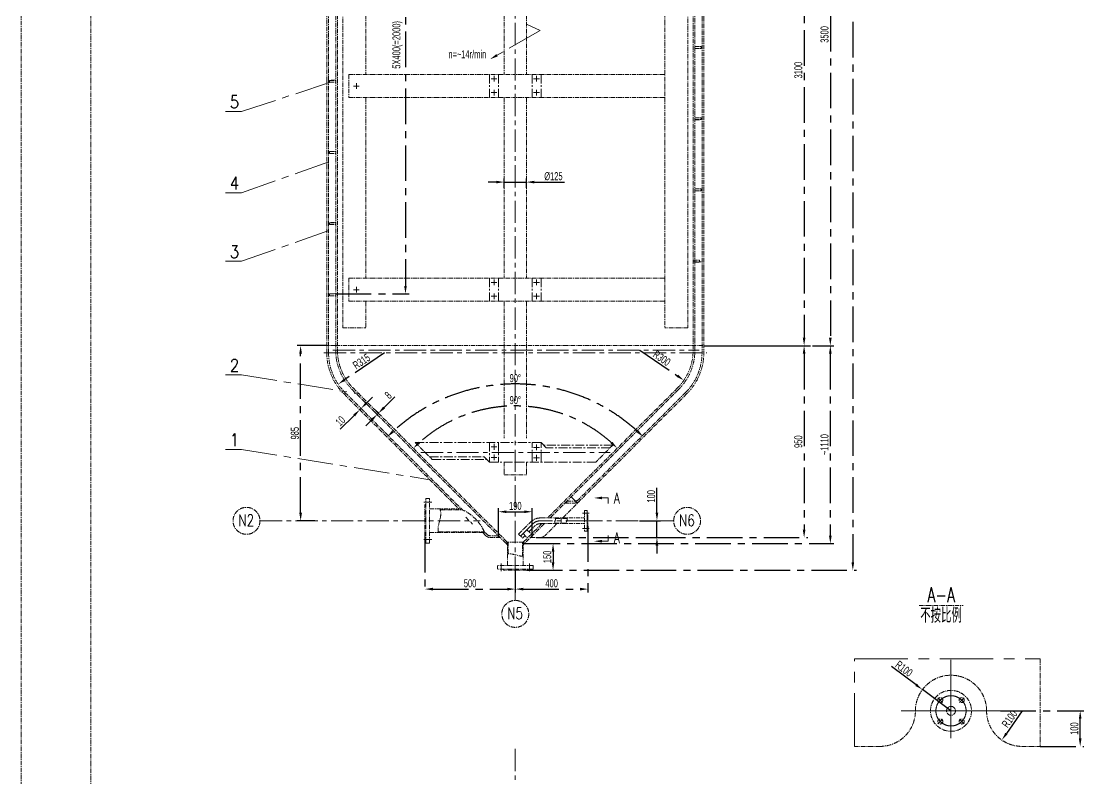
# Model space of a CAD drawing. Extents: x 73314 to 129931, y 5448 to 87872.
# Drawn here: x 93549 to 99524, y 9932 to 14190 of the extents above; entities that cross this region are included whole.
import ezdxf

# ---------------------------------------------------------------- set-up
doc = ezdxf.new("R2010")
doc.units = 0
doc.header["$LTSCALE"] = 20
doc.header["$MEASUREMENT"] = 0
doc.linetypes.add('CENTER', pattern=[2, 1.25, -0.25, 0.25, -0.25])
doc.layers.get('DEFPOINTS').update_dxf_attribs({"linetype": 'CONTINUOUS', "lineweight": 15})
doc.layers.add('EbLayer2', color=7, linetype='CENTER', lineweight=15)
doc.styles.add('HZ', font='TXT', dxfattribs={"width": 0.7, "bigfont": 'HZTXT'})
doc.styles.add('SBHZ', font='txt', dxfattribs={"width": 0.85, "bigfont": 'sbtxt'})
doc.styles.get("Standard").update_dxf_attribs({"font": '@aabig-z.shx', "width": 0.7, "bigfont": '@aashx-z.shx'})
doc.dimstyles.get("Standard").update_dxf_attribs({"dimscale": 0, "dimtxt": 45, "dimasz": 45, "dimexe": 20, "dimexo": 0, "dimgap": 10, "dimtad": 1, "dimzin": 0, "dimdsep": 46, "dimtxsty": 'Standard', "dimcen": 0.09, "dimclrt": 256, "dimazin": 0, "dimtfac": 1, "dimtmove": 0, "dimatfit": 1, "dimfxl": 0, "dimtolj": 1, "dimtzin": 0, "dimarcsym": 0})

# ---------------------------------------------------------------- blocks, each defined once
blk = doc.blocks.new('*D45')
at = {"layer": 'DEFPOINTS', "color": 0, "ltscale": 8}
for p in [(95460.1, 15457.5), (95317.4, 12657.5), (95709.8, 12657.5)]:
    blk.add_point(p, dxfattribs=at)
at = {"layer": 'EbLayer2', "color": 0, "lineweight": -2, "ltscale": 8}
for p, q in [((95460.1, 15457.5), (95729.8, 15457.5)), ((95709.8, 15412.5), (95709.8, 12702.5)), ((95317.4, 12657.5), (95729.8, 12657.5))]:
    blk.add_line(p, q, dxfattribs=at)
at = {"layer": 'EbLayer2', "color": 0, "ltscale": 8}
for points in [[(95702.3, 15412.5), (95717.3, 15412.5), (95709.8, 15457.5)], [(95702.3, 12702.5), (95717.3, 12702.5), (95709.8, 12657.5)]]:
    blk.add_solid(points, dxfattribs=at)
at = {"layer": 'EbLayer2', "ltscale": 8, "insert": (95665.5, 14057.5), "char_height": 45, "attachment_point": 5, "rotation": 90}
blk.add_mtext('\\A1;5X400(=2000)', dxfattribs=at)
blk = doc.blocks.new('*D46')
at = {"layer": 'DEFPOINTS', "color": 0, "ltscale": 8}
for p in [(95415.2, 12128.9), (97239.5, 12128.9), (96537.2, 12000), (96508.5, 11397.9), (96282.9, 11261.2)]:
    blk.add_point(p, dxfattribs=at)
at = {"layer": 'EbLayer2', "color": 0, "lineweight": -2, "ltscale": 8}
blk.add_arc((96327.4, 11216.7), 810.9, 48.18013, 131.81987, dxfattribs=at)
at = {"layer": 'EbLayer2', "color": 0, "ltscale": 8}
for points in [[(95791.8, 11815.6), (95781.5, 11826.5), (95754, 11790.1)], [(96873.2, 11826.5), (96862.9, 11815.6), (96900.7, 11790.1)]]:
    blk.add_solid(points, dxfattribs=at)
at = {"layer": 'EbLayer2', "ltscale": 8, "insert": (96327.4, 12060.1), "char_height": 45, "attachment_point": 5}
blk.add_mtext('\\A1;90°', dxfattribs=at)
blk = doc.blocks.new('*D47')
at = {"layer": 'DEFPOINTS', "color": 0, "ltscale": 8}
for p in [(95365.2, 12094), (96591.2, 12116.5), (97289.5, 12094), (96015.9, 11443.4), (96593.4, 11397.9)]:
    blk.add_point(p, dxfattribs=at)
at = {"layer": 'EbLayer2', "color": 0, "lineweight": -2, "ltscale": 8}
blk.add_arc((96327.4, 11131.9), 1019.4, 47.52949, 132.47051, dxfattribs=at)
at = {"layer": 'EbLayer2', "color": 0, "ltscale": 8}
for points in [[(95644.2, 11878.4), (95633.9, 11889.2), (95606.6, 11852.7)], [(97020.8, 11889.2), (97010.5, 11878.4), (97048.2, 11852.7)]]:
    blk.add_solid(points, dxfattribs=at)
at = {"layer": 'EbLayer2', "ltscale": 8, "insert": (96327.4, 12183.8), "char_height": 45, "attachment_point": 5}
blk.add_mtext('\\A1;90°', dxfattribs=at)
blk = doc.blocks.new('*D48')
at = {"layer": 'DEFPOINTS', "color": 0, "ltscale": 8}
for p in [(97027.4, 12341), (97275.2, 12172)]:
    blk.add_point(p, dxfattribs=at)
at = {"layer": 'EbLayer2', "color": 0, "lineweight": -2, "ltscale": 8}
blk.add_line((97027.4, 12341), (97238.1, 12197.3), dxfattribs=at)
at = {"layer": 'EbLayer2', "color": 0, "ltscale": 8}
blk.add_solid([(97242.3, 12203.5), (97233.8, 12191.1), (97275.2, 12172)], dxfattribs=at)
at = {"layer": 'EbLayer2', "ltscale": 8, "insert": (97151, 12296), "char_height": 45, "attachment_point": 5, "rotation": 325.71623}
blk.add_mtext('\\A1;R300', dxfattribs=at)
blk = doc.blocks.new('*D49')
at = {"layer": 'DEFPOINTS', "color": 0, "ltscale": 8}
for p in [(95550.4, 11979.5), (95557.5, 11986.6), (95557.5, 11986.6)]:
    blk.add_point(p, dxfattribs=at)
at = {"layer": 'EbLayer2', "color": 0, "lineweight": -2, "ltscale": 8}
for p, q in [((95589.3, 12018.4), (95650.1, 12079.2)), ((95550.4, 11979.5), (95536.3, 11993.7)), ((95557.5, 11986.6), (95543.3, 12000.8)), ((95550.4, 11979.5), (95557.5, 11986.6)), ((95518.6, 11947.7), (95486.8, 11915.9))]:
    blk.add_line(p, q, dxfattribs=at)
at = {"layer": 'EbLayer2', "color": 0, "ltscale": 8}
for points in [[(95584, 12023.7), (95594.6, 12013.1), (95557.5, 11986.6)], [(95513.3, 11953), (95523.9, 11942.4), (95550.4, 11979.5)]]:
    blk.add_solid(points, dxfattribs=at)
at = {"layer": 'EbLayer2', "ltscale": 8, "insert": (95612.6, 12087.7), "char_height": 45, "attachment_point": 5, "rotation": 45}
blk.add_mtext('\\A1;8', dxfattribs=at)
blk = doc.blocks.new('*D50')
at = {"layer": 'DEFPOINTS', "color": 0, "ltscale": 8}
for p in [(95447.6, 12011.6), (95454.7, 12018.7), (95452.9, 12006.3)]:
    blk.add_point(p, dxfattribs=at)
at = {"layer": 'EbLayer2', "color": 0, "lineweight": -2, "ltscale": 8}
for p, q in [((95491.8, 12045.2), (95523.6, 12077)), ((95447.6, 12011.6), (95467, 11992.2)), ((95460, 12013.4), (95452.9, 12006.3)), ((95454.7, 12018.7), (95474.1, 11999.3)), ((95421.1, 11974.5), (95343.3, 11896.7))]:
    blk.add_line(p, q, dxfattribs=at)
at = {"layer": 'EbLayer2', "color": 0, "ltscale": 8}
for points in [[(95486.5, 12050.5), (95497.1, 12039.9), (95460, 12013.4)], [(95415.8, 11979.8), (95426.4, 11969.2), (95452.9, 12006.3)]]:
    blk.add_solid(points, dxfattribs=at)
at = {"layer": 'EbLayer2', "ltscale": 8, "insert": (95343.3, 11942.7), "char_height": 45, "attachment_point": 5, "rotation": 45}
blk.add_mtext('\\A1;10', dxfattribs=at)
blk = doc.blocks.new('*D51')
at = {"layer": 'DEFPOINTS', "color": 0, "ltscale": 8}
for p in [(96422.4, 11432.8), (96232.4, 11291.6), (96422.4, 11291.6)]:
    blk.add_point(p, dxfattribs=at)
at = {"layer": 'EbLayer2', "color": 0, "lineweight": -2, "ltscale": 8}
for p, q in [((96232.4, 11291.6), (96232.4, 11452.8)), ((96277.4, 11432.8), (96377.4, 11432.8)), ((96422.4, 11291.6), (96422.4, 11452.8))]:
    blk.add_line(p, q, dxfattribs=at)
at = {"layer": 'EbLayer2', "color": 0, "ltscale": 8}
for points in [[(96277.4, 11440.3), (96277.4, 11425.3), (96232.4, 11432.8)], [(96377.4, 11440.3), (96377.4, 11425.3), (96422.4, 11432.8)]]:
    blk.add_solid(points, dxfattribs=at)
at = {"layer": 'EbLayer2', "ltscale": 8, "insert": (96327.4, 11465.3), "char_height": 45, "attachment_point": 5}
blk.add_mtext('\\A1;190', dxfattribs=at)
blk = doc.blocks.new('*D52')
at = {"layer": 'DEFPOINTS', "color": 0, "ltscale": 8}
for p in [(95120.2, 12366.5), (95267.4, 12366.5), (95200.1, 11381.9)]:
    blk.add_point(p, dxfattribs=at)
at = {"layer": 'EbLayer2', "color": 0, "lineweight": -2, "ltscale": 8}
for p, q in [((95267.4, 12366.5), (95100.2, 12366.5)), ((95120.2, 11426.9), (95120.2, 12321.5)), ((95200.1, 11381.9), (95100.2, 11381.9))]:
    blk.add_line(p, q, dxfattribs=at)
at = {"layer": 'EbLayer2', "color": 0, "ltscale": 8}
for points in [[(95112.7, 12321.5), (95127.7, 12321.5), (95120.2, 12366.5)], [(95112.7, 11426.9), (95127.7, 11426.9), (95120.2, 11381.9)]]:
    blk.add_solid(points, dxfattribs=at)
at = {"layer": 'EbLayer2', "ltscale": 8, "insert": (95087.7, 11874.2), "char_height": 45, "attachment_point": 5, "rotation": 90}
blk.add_mtext('\\A1;985', dxfattribs=at)
blk = doc.blocks.new('*D53')
at = {"layer": 'DEFPOINTS', "color": 0, "ltscale": 8}
for p in [(97387.4, 12366), (96444.4, 11287.6), (97951.4, 11287.6)]:
    blk.add_point(p, dxfattribs=at)
at = {"layer": 'EbLayer2', "color": 0, "lineweight": -2, "ltscale": 8}
for p, q in [((97387.4, 12366), (97971.4, 12366)), ((97951.4, 12321), (97951.4, 11332.6)), ((96444.4, 11287.6), (97971.4, 11287.6))]:
    blk.add_line(p, q, dxfattribs=at)
at = {"layer": 'EbLayer2', "color": 0, "ltscale": 8}
for points in [[(97943.9, 12321), (97958.9, 12321), (97951.4, 12366)], [(97943.9, 11332.6), (97958.9, 11332.6), (97951.4, 11287.6)]]:
    blk.add_solid(points, dxfattribs=at)
at = {"layer": 'EbLayer2', "ltscale": 8, "insert": (97918.9, 11826.8), "char_height": 45, "attachment_point": 5, "rotation": 90}
blk.add_mtext('\\A1;950', dxfattribs=at)
blk = doc.blocks.new('*D54')
at = {"layer": 'DEFPOINTS', "color": 0, "ltscale": 8}
for p in [(97407.364, 15865.985), (97387.364, 12365.985), (98098.842, 12365.985)]:
    blk.add_point(p, dxfattribs=at)
at = {"layer": 'EbLayer2', "color": 0, "lineweight": -2, "ltscale": 8}
for p, q in [((97407.364, 15865.985), (98118.842, 15865.985)), ((98098.842, 15820.985), (98098.842, 12410.985)), ((97387.364, 12365.985), (98118.842, 12365.985))]:
    blk.add_line(p, q, dxfattribs=at)
at = {"layer": 'EbLayer2', "color": 0, "ltscale": 8}
for points in [[(98091.342, 15820.985), (98106.342, 15820.985), (98098.842, 15865.985)], [(98091.342, 12410.985), (98106.342, 12410.985), (98098.842, 12365.985)]]:
    blk.add_solid(points, dxfattribs=at)
at = {"layer": 'EbLayer2', "ltscale": 8, "insert": (98066.342, 14115.985), "char_height": 45, "attachment_point": 5, "rotation": 90}
blk.add_mtext('\\A1;3500', dxfattribs=at)
blk = doc.blocks.new('*D59')
at = {"layer": 'DEFPOINTS', "color": 0, "ltscale": 8}
for p in [(97344.4, 15464.6), (97501.4, 12366), (97951.4, 12366)]:
    blk.add_point(p, dxfattribs=at)
at = {"layer": 'EbLayer2', "color": 0, "lineweight": -2, "ltscale": 8}
for p, q in [((97344.4, 15464.6), (97971.4, 15464.6)), ((97951.4, 15419.6), (97951.4, 12411)), ((97501.4, 12366), (97971.4, 12366))]:
    blk.add_line(p, q, dxfattribs=at)
at = {"layer": 'EbLayer2', "color": 0, "ltscale": 8}
for points in [[(97943.9, 15419.6), (97958.9, 15419.6), (97951.4, 15464.6)], [(97943.9, 12411), (97958.9, 12411), (97951.4, 12366)]]:
    blk.add_solid(points, dxfattribs=at)
at = {"layer": 'EbLayer2', "ltscale": 8, "insert": (97918.9, 13915.3), "char_height": 45, "attachment_point": 5, "rotation": 90}
blk.add_mtext('\\A1;3100', dxfattribs=at)
blk = doc.blocks.new('*D61')
at = {"layer": 'DEFPOINTS', "color": 0, "ltscale": 8}
for p in [(96378.9, 11254.1), (96392.3, 11104.1), (96539.6, 11104.1)]:
    blk.add_point(p, dxfattribs=at)
at = {"layer": 'EbLayer2', "color": 0, "lineweight": -2, "ltscale": 8}
for p, q in [((96378.9, 11254.1), (96559.6, 11254.1)), ((96539.6, 11209.1), (96539.6, 11149.1)), ((96392.3, 11104.1), (96559.6, 11104.1))]:
    blk.add_line(p, q, dxfattribs=at)
at = {"layer": 'EbLayer2', "color": 0, "ltscale": 8}
for points in [[(96532.1, 11209.1), (96547.1, 11209.1), (96539.6, 11254.1)], [(96532.1, 11149.1), (96547.1, 11149.1), (96539.6, 11104.1)]]:
    blk.add_solid(points, dxfattribs=at)
at = {"layer": 'EbLayer2', "ltscale": 8, "insert": (96507.1, 11179.1), "char_height": 45, "attachment_point": 5, "rotation": 90}
blk.add_mtext('\\A1;150', dxfattribs=at)
blk = doc.blocks.new('*D65')
at = {"layer": 'DEFPOINTS', "color": 0, "ltscale": 8}
for p in [(95592.4, 12326.5), (95331.2, 12150.3)]:
    blk.add_point(p, dxfattribs=at)
at = {"layer": 'EbLayer2', "color": 0, "lineweight": -2, "ltscale": 8}
blk.add_line((95592.4, 12326.5), (95368.6, 12175.5), dxfattribs=at)
at = {"layer": 'EbLayer2', "color": 0, "ltscale": 8}
blk.add_solid([(95364.4, 12181.7), (95372.7, 12169.2), (95331.2, 12150.3)], dxfattribs=at)
at = {"layer": 'EbLayer2', "ltscale": 8, "insert": (95462.3, 12277.9), "char_height": 45, "attachment_point": 5, "rotation": 34.01064}
blk.add_mtext('\\A1;R315', dxfattribs=at)
blk = doc.blocks.new('*D72')
at = {"layer": 'DEFPOINTS', "color": 0, "ltscale": 8}
for p in [(97679.4, 12366), (96378.9, 11254.1), (98098.8, 11254.1)]:
    blk.add_point(p, dxfattribs=at)
at = {"layer": 'EbLayer2', "color": 0, "lineweight": -2, "ltscale": 8}
for p, q in [((97679.4, 12366), (98118.8, 12366)), ((98098.8, 12321), (98098.8, 11299.1)), ((96378.9, 11254.1), (98118.8, 11254.1))]:
    blk.add_line(p, q, dxfattribs=at)
at = {"layer": 'EbLayer2', "color": 0, "ltscale": 8}
for points in [[(98091.3, 12321), (98106.3, 12321), (98098.8, 12366)], [(98091.3, 11299.1), (98106.3, 11299.1), (98098.8, 11254.1)]]:
    blk.add_solid(points, dxfattribs=at)
at = {"layer": 'EbLayer2', "ltscale": 8, "insert": (98066.3, 11810.1), "char_height": 45, "attachment_point": 5, "rotation": 90}
blk.add_mtext('\\A1;~1110', dxfattribs=at)
blk = doc.blocks.new('*D73')
at = {"layer": 'DEFPOINTS', "color": 0, "ltscale": 8}
for p in [(97025.8, 11381.9), (97025.8, 11287.6), (97123.8, 11287.6)]:
    blk.add_point(p, dxfattribs=at)
at = {"layer": 'EbLayer2', "color": 0, "lineweight": -2, "ltscale": 8}
for p, q in [((97123.8, 11426.9), (97123.8, 11566.9)), ((97025.8, 11381.9), (97143.8, 11381.9)), ((97123.8, 11287.6), (97123.8, 11381.9)), ((97025.8, 11287.6), (97143.8, 11287.6)), ((97123.8, 11242.6), (97123.8, 11197.6))]:
    blk.add_line(p, q, dxfattribs=at)
at = {"layer": 'EbLayer2', "color": 0, "ltscale": 8}
for points in [[(97116.3, 11426.9), (97131.3, 11426.9), (97123.8, 11381.9)], [(97116.3, 11242.6), (97131.3, 11242.6), (97123.8, 11287.6)]]:
    blk.add_solid(points, dxfattribs=at)
at = {"layer": 'EbLayer2', "ltscale": 8, "insert": (97091.3, 11519.4), "char_height": 45, "attachment_point": 5, "rotation": 90}
blk.add_mtext('\\A1;100', dxfattribs=at)
blk = doc.blocks.new('*D74')
at = {"layer": 'DEFPOINTS', "color": 0, "ltscale": 8}
for p in [(95818.9, 11292.1), (96327.4, 11104.1), (96327.4, 10998)]:
    blk.add_point(p, dxfattribs=at)
at = {"layer": 'EbLayer2', "color": 0, "lineweight": -2, "ltscale": 8}
for p, q in [((95818.9, 11292.1), (95818.9, 10978)), ((96327.4, 11104.1), (96327.4, 10978)), ((95863.9, 10998), (96282.4, 10998))]:
    blk.add_line(p, q, dxfattribs=at)
at = {"layer": 'EbLayer2', "color": 0, "ltscale": 8}
for points in [[(95863.9, 11005.5), (95863.9, 10990.5), (95818.9, 10998)], [(96282.4, 11005.5), (96282.4, 10990.5), (96327.4, 10998)]]:
    blk.add_solid(points, dxfattribs=at)
at = {"layer": 'EbLayer2', "ltscale": 8, "insert": (96073.1, 11030.5), "char_height": 45, "attachment_point": 5}
blk.add_mtext('\\A1;500', dxfattribs=at)
blk = doc.blocks.new('*D75')
at = {"layer": 'DEFPOINTS', "color": 0, "ltscale": 8}
for p in [(96735.8, 11350.9), (96327.4, 11065.1), (96735.8, 10998)]:
    blk.add_point(p, dxfattribs=at)
at = {"layer": 'EbLayer2', "color": 0, "lineweight": -2, "ltscale": 8}
for p, q in [((96735.8, 11350.9), (96735.8, 10978)), ((96327.4, 11065.1), (96327.4, 10978)), ((96372.4, 10998), (96690.8, 10998))]:
    blk.add_line(p, q, dxfattribs=at)
at = {"layer": 'EbLayer2', "color": 0, "ltscale": 8}
for points in [[(96372.4, 11005.5), (96372.4, 10990.5), (96327.4, 10998)], [(96690.8, 11005.5), (96690.8, 10990.5), (96735.8, 10998)]]:
    blk.add_solid(points, dxfattribs=at)
at = {"layer": 'EbLayer2', "ltscale": 8, "insert": (96531.6, 11030.5), "char_height": 45, "attachment_point": 5}
blk.add_mtext('\\A1;400', dxfattribs=at)
blk = doc.blocks.new('*D76')
at = {"layer": 'DEFPOINTS', "color": 0, "ltscale": 8}
for p in [(99055, 10313.7), (99503.8, 10313.7), (99278.8, 10113.7)]:
    blk.add_point(p, dxfattribs=at)
at = {"layer": 'EbLayer2', "color": 0, "lineweight": -2, "ltscale": 8}
for p, q in [((99055, 10313.7), (99523.8, 10313.7)), ((99503.8, 10158.7), (99503.8, 10268.7)), ((99278.8, 10113.7), (99523.8, 10113.7))]:
    blk.add_line(p, q, dxfattribs=at)
at = {"layer": 'EbLayer2', "color": 0, "ltscale": 8}
for points in [[(99496.3, 10268.7), (99511.3, 10268.7), (99503.8, 10313.7)], [(99496.3, 10158.7), (99511.3, 10158.7), (99503.8, 10113.7)]]:
    blk.add_solid(points, dxfattribs=at)
at = {"layer": 'EbLayer2', "ltscale": 8, "insert": (99471.3, 10213.7), "char_height": 45, "attachment_point": 5, "rotation": 90}
blk.add_mtext('\\A1;100', dxfattribs=at)
blk = doc.blocks.new('*D77')
at = {"layer": 'DEFPOINTS', "color": 0, "ltscale": 8}
for p in [(99177.3, 10313.7), (99063.5, 10149.2)]:
    blk.add_point(p, dxfattribs=at)
at = {"layer": 'EbLayer2', "color": 0, "lineweight": -2, "ltscale": 8}
blk.add_line((99177.3, 10313.7), (99089.1, 10186.2), dxfattribs=at)
at = {"layer": 'EbLayer2', "color": 0, "ltscale": 8}
blk.add_solid([(99082.9, 10190.5), (99095.3, 10182), (99063.5, 10149.2)], dxfattribs=at)
at = {"layer": 'EbLayer2', "ltscale": 8, "insert": (99106.5, 10268.5), "char_height": 45, "attachment_point": 5, "rotation": 55.29948}
blk.add_mtext('\\A1;R100', dxfattribs=at)
blk = doc.blocks.new('*D78')
at = {"layer": 'DEFPOINTS', "color": 0, "ltscale": 8}
for p in [(98616.8, 10432.9), (98777.3, 10313.7)]:
    blk.add_point(p, dxfattribs=at)
at = {"layer": 'EbLayer2', "color": 0, "lineweight": -2, "ltscale": 8}
for p, q in [((98580.6, 10459.7), (98443, 10562)), ((98777.3, 10313.7), (98616.8, 10432.9))]:
    blk.add_line(p, q, dxfattribs=at)
at = {"layer": 'EbLayer2', "color": 0, "ltscale": 8}
blk.add_solid([(98585.1, 10465.8), (98576.2, 10453.7), (98616.8, 10432.9)], dxfattribs=at)
at = {"layer": 'EbLayer2', "ltscale": 8, "insert": (98513.1, 10550.4), "char_height": 45, "attachment_point": 5, "rotation": 323.40115}
blk.add_mtext('\\A1;R100', dxfattribs=at)
blk = doc.blocks.new('*D79')
at = {"layer": 'DEFPOINTS', "color": 0, "ltscale": 8}
for p in [(96618.1, 18071.7), (96392.3, 11104.1), (98225.3, 11104.1)]:
    blk.add_point(p, dxfattribs=at)
at = {"layer": 'EbLayer2', "color": 0, "lineweight": -2, "ltscale": 8}
for p, q in [((96618.1, 18071.7), (98245.3, 18071.7)), ((98225.3, 18026.7), (98225.3, 11149.1)), ((96392.3, 11104.1), (98245.3, 11104.1))]:
    blk.add_line(p, q, dxfattribs=at)
at = {"layer": 'EbLayer2', "color": 0, "ltscale": 8}
for points in [[(98217.8, 18026.7), (98232.8, 18026.7), (98225.3, 18071.7)], [(98217.8, 11149.1), (98232.8, 11149.1), (98225.3, 11104.1)]]:
    blk.add_solid(points, dxfattribs=at)
at = {"layer": 'EbLayer2', "ltscale": 8, "insert": (98192.8, 14587.9), "char_height": 45, "attachment_point": 5, "rotation": 90}
blk.add_mtext('\\A1;~6900', dxfattribs=at)
blk = doc.blocks.new('*D85')
at = {"layer": 'DEFPOINTS', "color": 0, "ltscale": 8}
for p in [(96389.864, 13285.985), (96264.864, 13253.485), (96389.864, 13253.485)]:
    blk.add_point(p, dxfattribs=at)
at = {"layer": 'EbLayer2', "color": 0, "lineweight": -2, "ltscale": 8}
for p, q in [((96219.864, 13285.985), (96174.864, 13285.985)), ((96264.864, 13253.485), (96264.864, 13305.985)), ((96264.864, 13285.985), (96389.864, 13285.985)), ((96389.864, 13253.485), (96389.864, 13305.985)), ((96434.864, 13285.985), (96603.364, 13285.985))]:
    blk.add_line(p, q, dxfattribs=at)
at = {"layer": 'EbLayer2', "color": 0, "ltscale": 8}
for points in [[(96219.864, 13293.485), (96219.864, 13278.485), (96264.864, 13285.985)], [(96434.864, 13293.485), (96434.864, 13278.485), (96389.864, 13285.985)]]:
    blk.add_solid(points, dxfattribs=at)
at = {"layer": 'EbLayer2', "ltscale": 8, "insert": (96541.614, 13318.485), "char_height": 45, "attachment_point": 5}
blk.add_mtext('\\A1;%%C125', dxfattribs=at)

msp = doc.modelspace()

# ---------------------------------------------------------------- hatches: boundary and pattern name
at = {"layer": 'EbLayer2', "ltscale": 8}
h = msp.add_hatch(dxfattribs=at)
h.set_pattern_fill('ANSI31', color=256, style=0)
h.set_pattern_definition([(45, (194.12696, 169.28932), (-0.08838834765, 0.08838834765), [])])
h.paths.add_polyline_path([(96616.491, 11491.868), (96606.491, 11481.868), (96616.491, 11481.868)])
h = msp.add_hatch(dxfattribs=at)
h.set_pattern_fill('ANSI31', color=256, style=0)
h.set_pattern_definition([(135, (192654.728, -25), (0.08838834765, 0.08838834765), [])])
h.paths.add_polyline_path([(96232.364, 11297.579), (96242.364, 11287.579), (96232.364, 11287.579)])
h = msp.add_hatch(dxfattribs=at)
h.set_pattern_fill('ANSI31', color=256, style=0)
h.set_pattern_definition([(45, (-1e-11, -25), (-0.08838834765, 0.08838834765), [])])
h.paths.add_polyline_path([(96422.364, 11297.579), (96412.364, 11287.579), (96422.364, 11287.579)])
h = msp.add_hatch(dxfattribs=at)
h.set_pattern_fill('ANSI31', color=256, style=0)
h.set_pattern_definition([(135, (220210.582, -712.40707), (0.08838834765, 0.08838834765), [])])
h.paths.add_polyline_path([(96275.793, 11254.15), (96282.864, 11261.221), (96282.864, 11247.289)])
h = msp.add_hatch(dxfattribs=at)
h.set_pattern_fill('ANSI31', color=256, style=0)
h.set_pattern_definition([(45, (-27555.854, -712.40707), (-0.08838834765, 0.08838834765), [])])
h.paths.add_polyline_path([(96378.935, 11254.15), (96371.864, 11261.221), (96371.864, 11247.289)])

# ---------------------------------------------------------------- linework, layer by layer
at = {"layer": 'EbLayer2'}
for p, q in [((93549.219, 5448.056), (93549.219, 18630.07)), ((93941.075, 5604.798), (93941.075, 18473.328)), ((95317.364, 15621.485), (95317.364, 12340.985)), ((95327.364, 15627.985), (95327.364, 12340.985)), ((95357.364, 15565.985), (95357.364, 12465.985)), ((97297.364, 15565.985), (97297.364, 12465.985)), ((95267.364, 15199.485), (95267.364, 13865.985)), ((95277.364, 15204.485), (95277.364, 13865.985)), ((97167.364, 15035.985), (97167.364, 13760.985)), ((95487.364, 14905.985), (95487.364, 13890.985)), ((96264.864, 14905.985), (96264.864, 13890.985)), ((96389.864, 14905.985), (96389.864, 13890.985)), ((97327.364, 14731.485), (97327.364, 12340.985)), ((97337.364, 14727.985), (97337.364, 12340.985)), ((97377.364, 14618.488), (97377.364, 12326.488)), ((97387.364, 14618.488), (97387.364, 12326.488)), ((97337.364, 14047.5), (97372.364, 14047.5)), ((97372.364, 14047.5), (97372.364, 14037.5)), ((97337.364, 14037.5), (97372.364, 14037.5)), ((97337.364, 14034.318), (97372.364, 14037.5)), ((95267.364, 13865.985), (95267.364, 12326.488)), ((95277.364, 13865.985), (95277.364, 12326.488)), ((95391.727, 13890.985), (96327.364, 13890.985)), ((95391.727, 13890.985), (95391.727, 13760.985)), ((97167.364, 13890.985), (96327.364, 13890.985)), ((95317.364, 13860.682), (95282.364, 13857.5)), ((95282.364, 13857.5), (95317.364, 13857.5)), ((95282.364, 13857.5), (95282.364, 13847.5)), ((95282.364, 13847.5), (95317.364, 13847.5)), ((95391.727, 13760.985), (96327.364, 13760.985)), ((95487.364, 13760.985), (95487.364, 12745.985)), ((96264.864, 13760.985), (96264.864, 12745.985)), ((97167.364, 13760.985), (96327.364, 13760.985)), ((96389.864, 13760.985), (96389.864, 12745.985)), ((96389.864, 13760.985), (96389.864, 12745.985)), ((97167.364, 13760.985), (97167.364, 12745.985)), ((97337.364, 13647.5), (97372.364, 13647.5)), ((97337.364, 13637.5), (97372.364, 13637.5)), ((97337.364, 13634.318), (97372.364, 13637.5)), ((97372.364, 13647.5), (97372.364, 13637.5)), ((95317.364, 13460.682), (95282.364, 13457.5)), ((95282.364, 13457.5), (95317.364, 13457.5)), ((95282.364, 13457.5), (95282.364, 13447.5)), ((95282.364, 13447.5), (95317.364, 13447.5)), ((97337.364, 13247.5), (97372.364, 13247.5)), ((97337.364, 13237.5), (97372.364, 13237.5)), ((97337.364, 13234.318), (97372.364, 13237.5)), ((97372.364, 13247.5), (97372.364, 13237.5)), ((95317.364, 13060.682), (95282.364, 13057.5)), ((95282.364, 13057.5), (95317.364, 13057.5)), ((95282.364, 13057.5), (95282.364, 13047.5)), ((95282.364, 13047.5), (95317.364, 13047.5)), ((97327.364, 12847.5), (97362.364, 12847.5)), ((97362.364, 12847.5), (97362.364, 12837.5)), ((97327.364, 12837.5), (97362.364, 12837.5)), ((97337.364, 12834.318), (97372.364, 12837.5)), ((95391.727, 12745.985), (96327.364, 12745.985)), ((95391.727, 12745.985), (95391.727, 12615.985)), ((97167.364, 12745.985), (96327.364, 12745.985)), ((97167.364, 12745.985), (97167.364, 12465.985)), ((95317.364, 12660.682), (95282.364, 12657.5)), ((95282.364, 12657.5), (95317.364, 12657.5)), ((95282.364, 12657.5), (95282.364, 12647.5)), ((95282.364, 12657.5), (95317.364, 12657.5)), ((95282.364, 12657.5), (95282.364, 12647.5)), ((95282.364, 12647.5), (95317.364, 12647.5)), ((95282.364, 12647.5), (95317.364, 12647.5)), ((95391.727, 12615.985), (96327.364, 12615.985)), ((95487.364, 12615.985), (95487.364, 12465.985)), ((96264.864, 12615.985), (96264.864, 11846.721)), ((97167.364, 12615.985), (96327.364, 12615.985)), ((96389.864, 12615.985), (96389.864, 11846.721)), ((95357.364, 12465.985), (95487.364, 12465.985)), ((97297.364, 12465.985), (97167.364, 12465.985)), ((95317.364, 12366.488), (95267.364, 12366.488)), ((95317.364, 12366.488), (97387.364, 12366.488)), ((95415.232, 12128.853), (96282.864, 11261.221)), ((97239.496, 12128.853), (96508.511, 11397.868)), ((95362.554, 12096.678), (96010.864, 11448.368)), ((95369.625, 12103.749), (96030.006, 11443.368)), ((95408.161, 12121.782), (96275.793, 11254.15)), ((97246.567, 12121.782), (96522.653, 11397.868)), ((97292.174, 12096.678), (96593.364, 11397.868)), ((97285.103, 12103.749), (96681.842, 11500.488)), ((95764.79, 11821.721), (95860.279, 11726.233)), ((96875.426, 11807.209), (96779.938, 11711.721)), ((96264.864, 11711.721), (96264.864, 11640.677)), ((96389.864, 11711.721), (96389.864, 11640.677)), ((96264.864, 11640.677), (96389.864, 11640.677)), ((95825.013, 11476.246), (95818.879, 11471.614)), ((95818.879, 11292.123), (95818.879, 11471.614)), ((95825.013, 11256.868), (95825.013, 11506.868)), ((95825.013, 11506.868), (95845.013, 11506.868)), ((95845.013, 11256.868), (95845.013, 11506.868)), ((96606.491, 11481.868), (96660.633, 11481.868)), ((96616.491, 11491.868), (96660.633, 11491.868)), ((95845.013, 11448.368), (96025.006, 11448.368)), ((95905.208, 11443.368), (96030.006, 11443.368)), ((96715.957, 11439.368), (96731.957, 11439.368)), ((96715.957, 11439.368), (96715.957, 11324.368)), ((96731.957, 11439.368), (96731.957, 11324.368)), ((96731.957, 11431.868), (96731.957, 11331.868)), ((96731.957, 11416.734), (96735.849, 11412.837)), ((96735.849, 11412.837), (96735.849, 11350.899)), ((96048.762, 11401.985), (96086.862, 11363.884)), ((96346.05, 11307.532), (96414.126, 11375.608)), ((96476.511, 11365.868), (96371.864, 11261.221)), ((96490.653, 11365.868), (96378.935, 11254.15)), ((96404.033, 11320.26), (96436.754, 11352.981)), ((96467.867, 11397.868), (96715.957, 11397.868)), ((96467.867, 11365.868), (96715.957, 11365.868)), ((96561.364, 11365.868), (96494.79, 11299.295)), ((96546.93, 11369.368), (96612.973, 11369.368)), ((96552.235, 11394.368), (96618.278, 11394.368)), ((95825.013, 11287.49), (95818.879, 11292.123)), ((95845.013, 11315.368), (96158.006, 11315.368)), ((95894.513, 11320.368), (96153.006, 11320.368)), ((96143.864, 11315.368), (96159.938, 11299.295)), ((96153.006, 11320.368), (96167.009, 11306.366)), ((96232.364, 11297.579), (96188.222, 11297.579)), ((96346.05, 11307.532), (96368.678, 11284.905)), ((96368.678, 11284.905), (96382.82, 11299.047)), ((96371.506, 11310.361), (96392.719, 11331.574)), ((96371.506, 11310.361), (96396.255, 11285.612)), ((96392.719, 11331.574), (96417.468, 11306.825)), ((96715.957, 11324.368), (96731.957, 11324.368)), ((96731.957, 11347.003), (96735.849, 11350.899)), ((95825.013, 11256.868), (95845.013, 11256.868)), ((96242.364, 11287.579), (96188.222, 11287.579)), ((96282.864, 11261.221), (96275.793, 11254.15)), ((96282.864, 11130.284), (96282.864, 11261.216)), ((96371.864, 11261.216), (96282.864, 11261.216)), ((96286.864, 11197.194), (96286.864, 11261.216)), ((96367.864, 11182.238), (96367.864, 11261.216)), ((96371.864, 11261.221), (96378.935, 11254.15)), ((96371.864, 11130.284), (96371.864, 11261.216)), ((96412.364, 11287.579), (96466.506, 11287.579)), ((96427.364, 11130.284), (96227.364, 11130.284)), ((96227.364, 11110.284), (96227.364, 11130.284)), ((96427.364, 11110.284), (96427.364, 11130.284)), ((96427.364, 11110.284), (96227.364, 11110.284)), ((96257.812, 11110.284), (96262.444, 11104.15)), ((96392.284, 11104.15), (96262.444, 11104.15)), ((96396.916, 11110.284), (96392.284, 11104.15)), ((98598.102, 10906.714), (98845.064, 10906.714)), ((98377.329, 10113.671), (98235.285, 10113.671))]:
    msp.add_line(p, q, dxfattribs=at)
at = {"layer": 'EbLayer2', "linetype": 'CENTER', "ltscale": 5}
for p, q in [((96327.364, 18181.418), (96327.364, 10934.457)), ((95251.15, 12326.488), (97403.773, 12326.488)), ((95300.99, 12340.985), (97361.61, 12340.985)), ((95796.148, 11766.721), (96861.222, 11766.721)), ((94891.515, 11381.868), (96129.32, 11381.868)), ((96735.849, 11381.868), (96467.867, 11381.868)), ((97217.791, 11381.868), (96735.849, 11381.868)), ((96327.364, 10100.302), (96327.364, 7060.963))]:
    msp.add_line(p, q, dxfattribs=at)
at = {"layer": 'EbLayer2', "ltscale": 8}
for p, q in [((96389.864, 14173.383), (96466.653, 14138.584)), ((96466.653, 14138.584), (96224.804, 13999.248)), ((94788.552, 13683.359), (95298.458, 13850.118)), ((94697.103, 13683.359), (94788.552, 13683.359)), ((94788.552, 13226.153), (95317.364, 13412.535)), ((94697.103, 13226.153), (94788.552, 13226.153)), ((94788.552, 12840.843), (95317.364, 13027.225)), ((94697.103, 12840.843), (94788.552, 12840.843)), ((94697.103, 12201.979), (94788.552, 12201.979)), ((94788.552, 12201.979), (95448.609, 12095.476)), ((94697.103, 11783.195), (94788.552, 11783.195)), ((94788.552, 11783.195), (95846.789, 11612.444)), ((96616.491, 11491.868), (96616.491, 11485.868)), ((96616.491, 11491.868), (96616.491, 11481.868)), ((96677.364, 11481.868), (96642.009, 11517.223)), ((96815.036, 11510.414), (96849.97, 11510.414)), ((96849.97, 11478.421), (96849.97, 11510.414)), ((96585.849, 11391.428), (96585.849, 11372.308)), ((96232.364, 11297.579), (96232.364, 11291.579)), ((96232.364, 11297.579), (96232.364, 11287.579)), ((96422.364, 11297.579), (96422.364, 11291.579)), ((96422.364, 11297.579), (96422.364, 11287.579)), ((96849.97, 11299.121), (96849.97, 11267.128)), ((96275.793, 11254.15), (96282.864, 11247.289)), ((96378.935, 11254.15), (96371.864, 11247.289)), ((96815.036, 11267.128), (96849.97, 11267.128))]:
    msp.add_line(p, q, dxfattribs=at)
at = {"layer": 'EbLayer2', "ltscale": 2}
for p, q in [((96182.364, 13890.985), (96182.364, 13780.985)), ((96182.364, 13890.985), (96182.364, 13760.985)), ((96207.993, 13867.113), (96191.712, 13867.113)), ((96207.993, 13867.113), (96207.993, 13883.394)), ((96207.993, 13867.113), (96207.993, 13850.832)), ((96207.993, 13867.113), (96224.274, 13867.113)), ((96232.364, 13890.985), (96232.364, 13760.985)), ((96422.364, 13890.985), (96422.364, 13760.985)), ((96446.735, 13867.113), (96430.454, 13867.113)), ((96446.735, 13867.113), (96446.735, 13883.394)), ((96446.735, 13867.113), (96446.735, 13850.832)), ((96446.735, 13867.113), (96463.016, 13867.113)), ((96472.364, 13890.985), (96472.364, 13780.985)), ((96472.364, 13890.985), (96472.364, 13760.985)), ((95433.546, 13825.985), (95417.265, 13825.985)), ((95433.546, 13825.985), (95433.546, 13842.266)), ((95433.546, 13825.985), (95433.546, 13809.704)), ((95433.546, 13825.985), (95449.827, 13825.985)), ((96207.993, 13788.88), (96207.993, 13805.161)), ((96446.735, 13788.88), (96446.735, 13805.161)), ((96207.993, 13788.88), (96191.712, 13788.88)), ((96207.993, 13788.88), (96207.993, 13772.598)), ((96207.993, 13788.88), (96224.274, 13788.88)), ((96446.735, 13788.88), (96430.454, 13788.88)), ((96446.735, 13788.88), (96463.016, 13788.88)), ((96446.735, 13788.88), (96446.735, 13772.598)), ((96182.364, 12745.985), (96182.364, 12635.985)), ((96182.364, 12745.985), (96182.364, 12615.985)), ((96207.993, 12722.113), (96207.993, 12738.394)), ((96232.364, 12745.985), (96232.364, 12615.985)), ((96422.364, 12745.985), (96422.364, 12615.985)), ((96446.735, 12722.113), (96446.735, 12738.394)), ((96472.364, 12745.985), (96472.364, 12635.985)), ((96472.364, 12745.985), (96472.364, 12615.985)), ((95433.546, 12680.985), (95417.265, 12680.985)), ((95433.546, 12680.985), (95433.546, 12697.266)), ((95433.546, 12680.985), (95433.546, 12664.704)), ((95433.546, 12680.985), (95449.827, 12680.985)), ((96207.993, 12722.113), (96191.712, 12722.113)), ((96207.993, 12722.113), (96207.993, 12705.832)), ((96207.993, 12722.113), (96224.274, 12722.113)), ((96446.735, 12722.113), (96430.454, 12722.113)), ((96446.735, 12722.113), (96446.735, 12705.832)), ((96446.735, 12722.113), (96463.016, 12722.113)), ((96207.993, 12643.88), (96191.712, 12643.88)), ((96207.993, 12643.88), (96207.993, 12660.161)), ((96207.993, 12643.88), (96207.993, 12627.598)), ((96207.993, 12643.88), (96224.274, 12643.88)), ((96446.735, 12643.88), (96430.454, 12643.88)), ((96446.735, 12643.88), (96446.735, 12660.161)), ((96446.735, 12643.88), (96463.016, 12643.88)), ((96446.735, 12643.88), (96446.735, 12627.598)), ((95764.79, 11821.721), (96327.364, 11821.721)), ((96182.364, 11821.721), (96182.364, 11711.721)), ((96182.364, 11821.721), (96182.364, 11711.721)), ((96207.993, 11797.849), (96191.712, 11797.849)), ((96207.993, 11797.849), (96207.993, 11814.13)), ((96207.993, 11797.849), (96207.993, 11781.568)), ((96207.993, 11797.849), (96224.274, 11797.849)), ((96232.364, 11821.721), (96232.364, 11711.721)), ((96472.364, 11821.721), (96327.364, 11821.721)), ((96422.364, 11711.721), (96422.364, 11821.721)), ((96446.735, 11794.825), (96430.454, 11794.825)), ((96446.735, 11794.825), (96446.735, 11811.107)), ((96446.735, 11794.825), (96463.016, 11794.825)), ((96446.735, 11794.825), (96446.735, 11778.544)), ((96472.364, 11711.721), (96472.364, 11821.721)), ((96472.364, 11711.721), (96472.364, 11821.721)), ((96472.364, 11821.721), (96501.673, 11792.412)), ((96875.426, 11807.209), (96486.876, 11807.209)), ((96860.628, 11792.412), (96501.673, 11792.412)), ((95845.481, 11741.03), (96153.055, 11741.03)), ((95860.279, 11726.233), (96167.852, 11726.233)), ((96182.364, 11711.721), (96153.055, 11741.03)), ((96182.364, 11711.721), (96327.364, 11711.721)), ((96207.993, 11738.617), (96191.712, 11738.617)), ((96207.993, 11738.617), (96207.993, 11754.898)), ((96207.993, 11738.617), (96207.993, 11722.335)), ((96207.993, 11738.617), (96224.274, 11738.617)), ((96779.938, 11711.721), (96327.364, 11711.721)), ((96446.735, 11735.593), (96430.454, 11735.593)), ((96446.735, 11735.593), (96446.735, 11751.874)), ((96446.735, 11735.593), (96446.735, 11719.312)), ((96446.735, 11735.593), (96463.016, 11735.593))]:
    msp.add_line(p, q, dxfattribs=at)
at = {"layer": 'EbLayer2', "ltscale": 15}
for p, q in [((95813.507, 11486.868), (95857.243, 11486.868)), ((95813.507, 11276.868), (95857.243, 11276.868))]:
    msp.add_line(p, q, dxfattribs=at)
at = {"layer": 'EbLayer2', "ltscale": 3}
for p, q in [((96704.555, 11424.368), (96743.486, 11424.368)), ((96704.555, 11339.368), (96743.486, 11339.368)), ((96247.364, 11098.778), (96247.364, 11142.514)), ((96407.364, 11098.778), (96407.364, 11142.514))]:
    msp.add_line(p, q, dxfattribs=at)
at = {"layer": 'EbLayer2', "ltscale": 50}
for p, q in [((96425.44, 11364.295), (96357.364, 11296.218)), ((98777.329, 10600.367), (98777.329, 10160.929)), ((98729.804, 10361.196), (98704.043, 10386.956)), ((98824.854, 10361.196), (98850.615, 10386.956)), ((98498.031, 10313.671), (99054.989, 10313.671)), ((98729.804, 10266.145), (98704.043, 10240.385)), ((98824.854, 10266.145), (98850.615, 10240.385))]:
    msp.add_line(p, q, dxfattribs=at)
at = {"layer": 'EbLayer2', "ltscale": 12}
for p, q in [((98235.285, 10113.671), (98235.285, 10605.087)), ((98235.285, 10605.087), (99278.819, 10605.087))]:
    msp.add_line(p, q, dxfattribs=at)
at = {"layer": 'EbLayer2', "lineweight": 0}
for p in [(99278.819, 10605.087), (99177.329, 10113.671)]:
    msp.add_line(p, (99278.819, 10113.671), dxfattribs=at)
at = {"layer": 'EbLayer2'}
for centre, radius in [((94815.757, 11381.868), 75.758), ((97293.549, 11381.868), 75.758), ((96327.364, 10858.699), 75.758), ((98777.329, 10313.671), 115), ((98717.225, 10373.775), 14), ((98777.329, 10313.671), 25), ((98837.433, 10373.775), 14), ((98717.225, 10253.567), 14), ((98837.433, 10253.567), 14)]:
    msp.add_circle(centre, radius, dxfattribs=at)
at = {"layer": 'EbLayer2', "ltscale": 50}
msp.add_circle((98777.329, 10313.671), 85, dxfattribs=at)
at = {"layer": 'EbLayer2'}
for centre, radius, start, end in [((95592.364, 12326.488), 325, 180, 225), ((95592.364, 12326.488), 315, 180, 225), ((95627.364, 12340.985), 310, 180, 225), ((95627.364, 12340.985), 300, 180, 225), ((97027.364, 12340.985), 300, 315, 0), ((97027.364, 12340.985), 310, 315, 0), ((97062.364, 12326.488), 315, 315, 360), ((97062.364, 12326.488), 325, 315, 360), ((96660.269, 11523.165), 31.299, 270.6662931, 316.4296609), ((96660.633, 11521.868), 40, 270, 315), ((95930.819, 11221.18), 243.322, 24.0566437, 65.9433563), ((96467.867, 11321.868), 76, 90, 135), ((96467.867, 11321.868), 44, 90, 135), ((96188.222, 11327.579), 40, 225, 270), ((96188.222, 11327.579), 30, 225, 270), ((96466.506, 11327.579), 40, 270, 315), ((98777.329, 10313.671), 200, 0, 180), ((98377.329, 10313.671), 200, 270, 0), ((99177.329, 10313.671), 200, 180, 270)]:
    msp.add_arc(centre, radius, start, end, dxfattribs=at)
at = {"layer": 'EbLayer2', "ltscale": 50}
msp.add_arc((96467.867, 11321.868), 60, 90, 135, dxfattribs=at)
at = {"layer": 'EbLayer2'}
for points, knots in [([(95896.101, 11315.368), (95895.012, 11318.879), (95887.212, 11352.256), (95913.878, 11399.446), (95906.585, 11439.271), (95903.79, 11448.368)], [45.59890496, 45.59890496, 45.59890496, 45.59890496, 56.97946818, 152.73927148, 181.57177694, 181.57177694, 181.57177694, 181.57177694]), ([(96550.798, 11397.868), (96552.207, 11395.098), (96554.772, 11386.347), (96547.694, 11375.31), (96546.573, 11367.32), (96546.481, 11365.868)], [16.89435739, 16.89435739, 16.89435739, 16.89435739, 26.44008965, 46.45179039, 50.88924221, 50.88924221, 50.88924221, 50.88924221]), ([(96616.841, 11397.868), (96618.25, 11395.098), (96620.815, 11386.347), (96613.737, 11375.31), (96612.616, 11367.32), (96612.524, 11365.868)], [16.89435739, 16.89435739, 16.89435739, 16.89435739, 26.44008965, 46.45179039, 50.88924221, 50.88924221, 50.88924221, 50.88924221]), ([(96371.864, 11182.035), (96344.821, 11182.76), (96313.905, 11198.186), (96284.761, 11197.145), (96282.864, 11197.012)], [68.84661083, 68.84661083, 68.84661083, 68.84661083, 152.73927148, 158.60298335, 158.60298335, 158.60298335, 158.60298335])]:
    msp.add_open_spline(points, degree=3, knots=knots, dxfattribs=at)
at = {"layer": 'EbLayer2', "ltscale": 8}
for points in [[(96221.06, 14005.746), (96228.548, 13992.749), (96185.812, 13976.783)], [(96815.036, 11502.914), (96815.036, 11517.914), (96770.036, 11510.414)], [(96815.036, 11274.628), (96815.036, 11259.628), (96770.036, 11267.128)]]:
    msp.add_solid(points, dxfattribs=at)

# ---------------------------------------------------------------- texts
at = {"layer": 'EbLayer2', "color": 7, "style": 'SBHZ', "width": 0.85}
for s, p in [('5', (94722.686, 13701.798, 0)), ('4', (94722.686, 13244.592, 0)), ('3', (94722.686, 12859.282, 0)), ('2', (94722.686, 12220.418, 0)), ('1', (94722.686, 11801.634, 0))]:
    msp.add_text(s, height=70.534, dxfattribs=at).set_placement(p)
at = {"layer": 'EbLayer2', "style": 'HZ'}
for s, height, width, p in [('A', 59.687, 0.7, (96881.996, 11479.144, 0)), ('N2', 65.637, 0.75, (94770.32, 11351.939)), ('N6', 65.637, 0.75, (97248.112, 11351.939)), ('A', 59.687, 0.7, (96881.996, 11257.017, 0)), ('A-A', 83.5624, 0.7, (98643.991, 10924.398)), ('N5', 65.637, 0.75, (96281.927, 10828.77)), ('不按比例', 83.5624, 0.7, (98604.248, 10808.629))]:
    msp.add_text(s, height=height, dxfattribs=dict(at, width=width)).set_placement(p)
at = {"layer": 'EbLayer2', "ltscale": 8, "insert": (96057.289, 14004.617), "char_height": 45, "attachment_point": 5}
msp.add_mtext('n=~14r/min', dxfattribs=at)

# ---------------------------------------------------------------- dimensions: what is measured, and where the dimension line sits
at = {"layer": 'EbLayer2', "ltscale": 8}
for base, p1, p2, text, picture, middle in [((98225.33, 11104.15), (96618.115, 18071.671), (96392.284, 11104.15), '~6900', '*D79', (98192.83, 14587.911)), ((98098.842, 12365.985), (97407.364, 15865.985), (97387.364, 12365.985), '3500', '*D54', (98066.342, 14115.985)), ((95709.771, 12657.5), (95460.127, 15457.5), (95317.364, 12657.5), '5X400(=2000)', '*D45', (95665.485, 14057.5)), ((97951.372, 12365.985), (97344.435, 15464.571), (97501.426, 12365.985), '3100', '*D59', (97918.872, 13915.278)), ((95120.193, 12366.488), (95200.111, 11381.868), (95267.364, 12366.488), '985', '*D52', (95087.693, 11874.178)), ((98098.842, 11254.15), (97679.368, 12365.985), (96378.935, 11254.15), '~1110', '*D72', (98066.342, 11810.067)), ((97951.372, 11287.579), (97387.364, 12365.985), (96444.435, 11287.579), '950', '*D53', (97918.872, 11826.782)), ((96539.559, 11104.15), (96378.935, 11254.15), (96392.284, 11104.15), '150', '*D61', (96507.059, 11179.15)), ((99503.809, 10313.671), (99278.819, 10113.671), (99054.989, 10313.671), '100', '*D76', (99471.309, 10213.671))]:
    dim = msp.add_linear_dim(base=base, p1=p1, p2=p2, angle=90, text=text, dimstyle='Standard', override={"dimscale": 1}, dxfattribs=at)
    dim.commit()
    dim.dimension.update_dxf_attribs({"geometry": picture, "text_midpoint": middle})
dim = msp.add_linear_dim(base=(96389.864, 13285.985), p1=(96264.864, 13253.485), p2=(96389.864, 13253.485), text='%%C125', dimstyle='Standard', override={"dimscale": 1}, dxfattribs=at)
dim.commit()
dim.dimension.update_dxf_attribs({"geometry": '*D85', "text_midpoint": (96541.614, 13285.985), "dimtype": 160})
for center, mpoint, text, picture, middle in [((95592.364, 12326.488), (95331.25, 12150.293), 'R315', '*D65', (95462.279, 12277.916)), ((97027.364, 12340.985), (97275.241, 12171.997), 'R300', '*D48', (97151.019, 12296.019)), ((99177.329, 10313.671), (99063.472, 10149.243), 'R100', '*D77', (99106.49, 10268.457))]:
    dim = msp.add_radius_dim(center=center, mpoint=mpoint, text=text, dimstyle='Standard', override={"dimscale": 1}, dxfattribs=at)
    dim.commit()
    dim.dimension.update_dxf_attribs({"geometry": picture, "text_midpoint": middle})
for base, line1, line2, text, picture, middle in [((96591.2, 12116.518), ((95365.232, 12094), (96015.864, 11443.368)), ((97289.496, 12094), (96593.364, 11397.868)), '90%%d', '*D47', (96327.364, 12183.753)), ((96537.23, 11999.953), ((95415.232, 12128.853), (96282.864, 11261.221)), ((97239.496, 12128.853), (96508.511, 11397.868)), '90%%D', '*D46', (96327.364, 12060.082))]:
    dim = msp.add_angular_dim_2l(base=base, line1=line1, line2=line2, text=text, dimstyle='Standard', override={"dimscale": 1}, dxfattribs=at)
    dim.commit()
    dim.dimension.update_dxf_attribs({"geometry": picture, "text_midpoint": middle})
for base, p1, p2, angle, text, picture, middle, dimtype in [((95452.902, 12006.33), (95454.67, 12018.704), (95447.599, 12011.633), 225, '10', '*D50', (95366.282, 11919.709), 161), ((97123.813, 11287.579), (97025.802, 11381.868), (97025.802, 11287.579), 90, '100', '*D73', (97123.813, 11519.368), 160)]:
    dim = msp.add_linear_dim(base=base, p1=p1, p2=p2, angle=angle, text=text, dimstyle='Standard', override={"dimscale": 1}, dxfattribs=at)
    dim.commit()
    dim.dimension.update_dxf_attribs({"geometry": picture, "text_midpoint": middle, "dimtype": dimtype})
dim = msp.add_aligned_dim(p1=(95550.405, 11979.538), p2=(95557.476, 11986.609), distance=0, text='8', dimstyle='Standard', override={"dimscale": 1}, dxfattribs=at)
dim.commit()
dim.dimension.update_dxf_attribs({"geometry": '*D49', "text_midpoint": (95612.63, 12087.725)})
for base, p1, p2, text, picture, middle in [((96422.364, 11432.784), (96232.364, 11291.579), (96422.364, 11291.579), '190', '*D51', (96327.364, 11465.284)), ((96327.364, 10997.98), (95818.879, 11292.123), (96327.364, 11104.15), '500', '*D74', (96073.121, 11030.48)), ((96735.849, 10997.98), (96327.364, 11065.054), (96735.849, 11350.899), '400', '*D75', (96531.607, 11030.48))]:
    dim = msp.add_linear_dim(base=base, p1=p1, p2=p2, text=text, dimstyle='Standard', override={"dimscale": 1}, dxfattribs=at)
    dim.commit()
    dim.dimension.update_dxf_attribs({"geometry": picture, "text_midpoint": middle})
dim = msp.add_radius_dim(center=(98777.329, 10313.671), mpoint=(98616.763, 10432.912), text='R100', dimstyle='Standard', override={"dimscale": 1}, dxfattribs=at)
dim.commit()
dim.dimension.update_dxf_attribs({"geometry": '*D78', "text_midpoint": (98493.73, 10524.281), "dimtype": 164})

doc.saveas('drawing.dxf')
